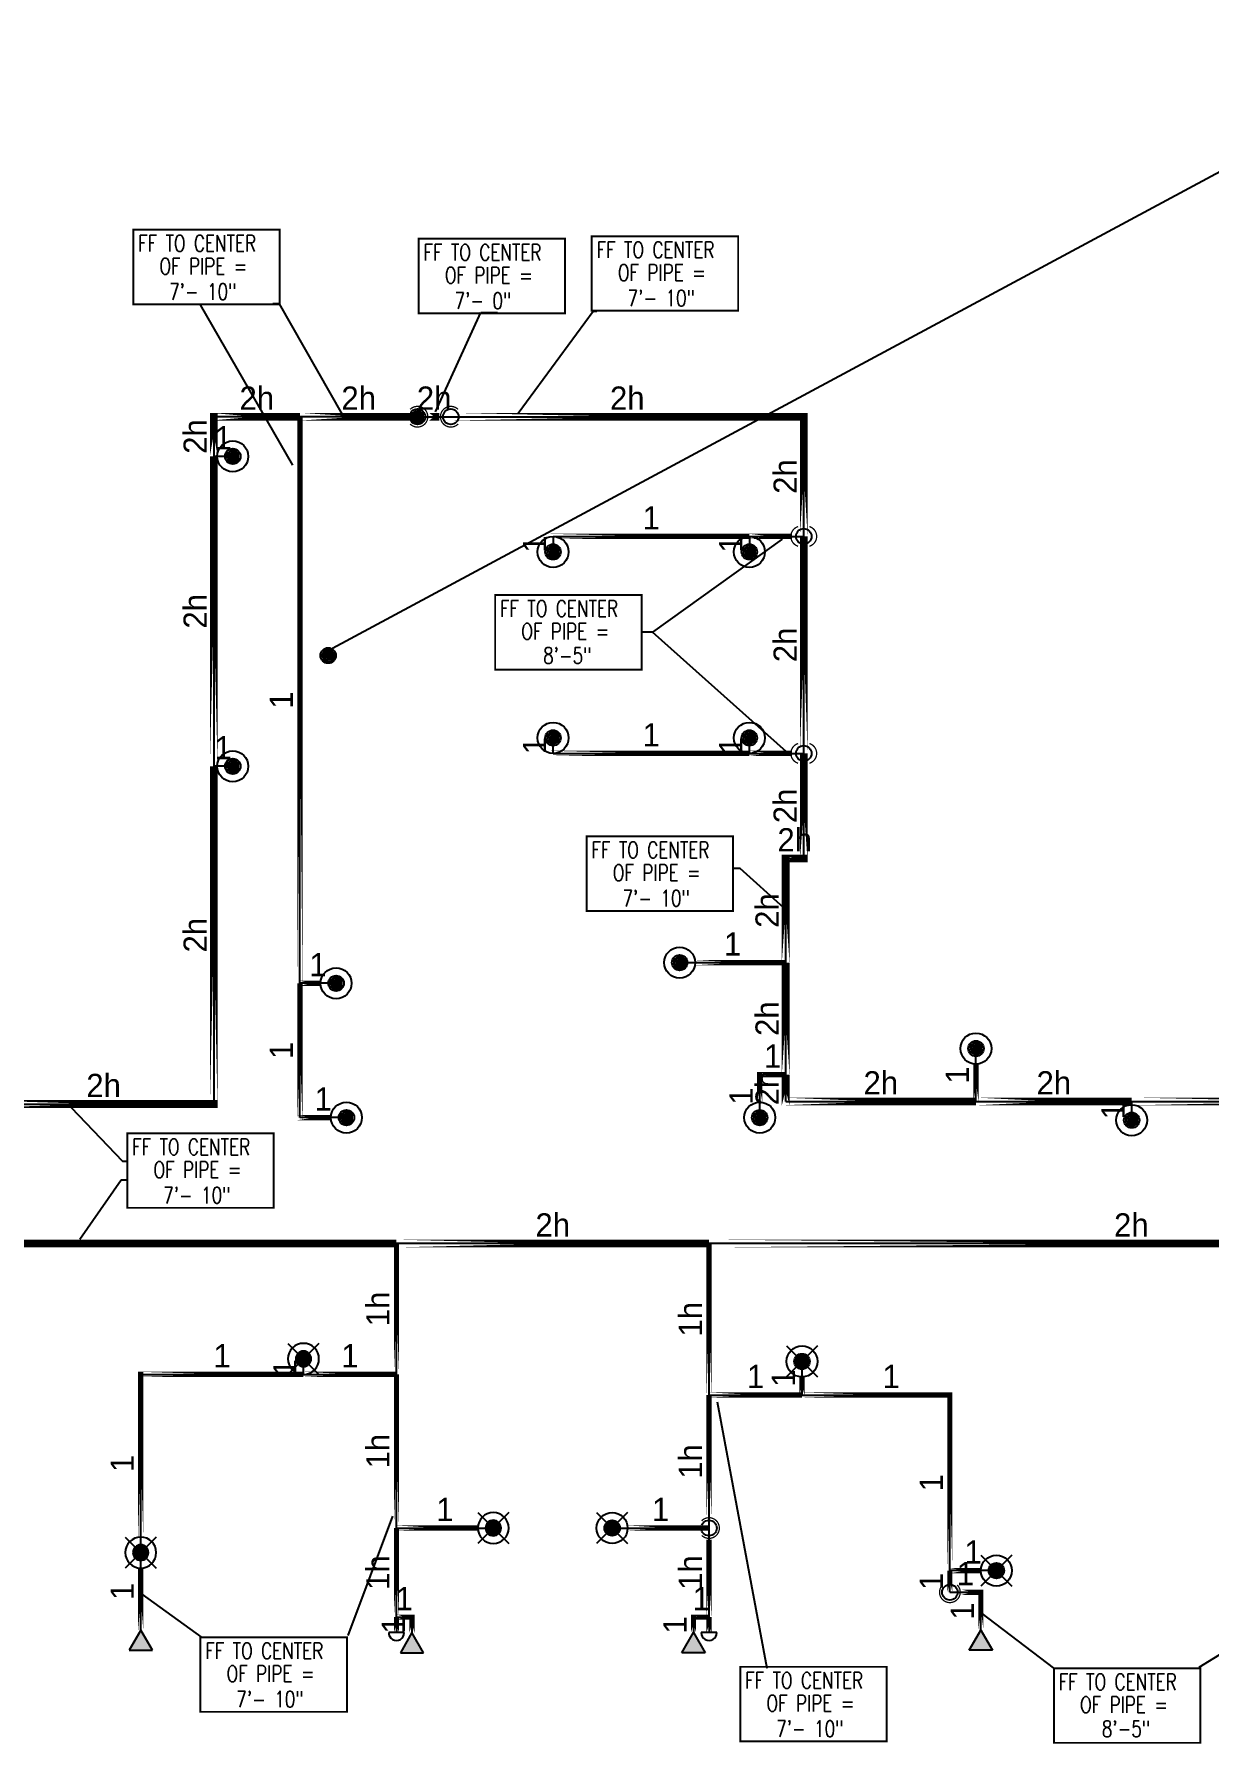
# Model space of a CAD drawing. Header units: inches. Extents: x -4476 to 3539, y -1861 to 3977.
# Drawn here: x -2109 to -1654, y 77 to 739 of the extents above; entities that cross this region are included whole.
import ezdxf
from ezdxf.enums import TextEntityAlignment as Align

# ---------------------------------------------------------------- set-up
doc = ezdxf.new("R2010")
doc.units = ezdxf.units.IN
doc.header["$MEASUREMENT"] = 0
for name, color, linetype in [('Coordination', 1, 'Continuous'), ('headdn', 1, 'Continuous'), ('PIPEBL', 1, 'Continuous'), ('pipemn', 1, 'Continuous'), ('PIPESPC', 1, 'Continuous'), ('spk-cap', 1, 'Continuous'), ('spk-pipedrop', 1, 'Continuous'), ('spk-piperise', 1, 'Continuous'), ('TIDYPIPE', 1, 'Continuous')]:
    doc.layers.add(name, color=color, linetype=linetype)
doc.styles.add('PDA1', font='ROMAND', dxfattribs={"width": 0.755})
doc.styles.add('PIPE', font='PIPE.SHX')
doc.styles.add('ROMANS', font='ROMANS', dxfattribs={"height": 0.25})
doc.dimstyles.get("Standard").update_dxf_attribs({"dimtxt": 0.18, "dimasz": 0.18, "dimexe": 0.18, "dimexo": 0.0625, "dimgap": 0.09, "dimtad": 0, "dimtih": 1, "dimtoh": 1, "dimdec": 4, "dimzin": 0, "dimdsep": 46, "dimtxsty": 'Standard', "dimcen": 0.09, "dimadec": 0, "dimazin": 0, "dimtfac": 1, "dimtdec": 4, "dimtofl": 0, "dimtmove": 0, "dimatfit": 3, "dimfxl": 1, "dimtolj": 1, "dimtzin": 0, "dimarcsym": 0})
doc.dimstyles.new('STANDARD$7', dxfattribs={"dimtxt": 0.09375, "dimasz": 0.125, "dimexe": 0.125, "dimexo": 0.09375, "dimgap": 0.0625, "dimtad": 1, "dimdec": 6, "dimzin": 3, "dimdsep": 46, "dimlunit": 4, "dimtxsty": 'ROMANS', "dimcen": 0.09375, "dimadec": 0, "dimazin": 0, "dimtfac": 0.09375, "dimtdec": 0, "dimtofl": 0, "dimtmove": 0, "dimatfit": 3, "dimfxl": 1, "dimfrac": 2, "dimtolj": 1, "dimtzin": 3, "dimarcsym": 0})

# ---------------------------------------------------------------- blocks, each defined once
blk = doc.blocks.new('dpend1')
for radius in [6, 3]:
    blk.add_circle((0, 0), radius)
for points in [[(0.01, 2.97), (-2.53, -1.59), (-2.62, 1.36)], [(0.01, 2.97), (-2.49, -1.59), (2.52, -1.59)], [(2.52, -1.59), (0.01, 2.97), (2.6, 1.47)], [(2.52, -1.59), (-2.53, -1.59), (0.01, -2.98)]]:
    blk.add_solid(points)
blk = doc.blocks.new('PIPESPC')
at = {"layer": 'PIPESPC', "style": 'PIPE', "width": 0.9}
blk.add_attdef('SIZE', text='', height=9, dxfattribs=at).set_placement((0, 4.02), align=Align.CENTER)
at = {"layer": 'PIPESPC', "style": 'PIPE', "flags": 1}
blk.add_attdef('SCHED', (25.3, 3.89), '', height=9, dxfattribs=at)
blk = doc.blocks.new('side2')
for p, q in [((0, 0), (7.79, 4.5)), ((7.79, -4.5), (0, 0)), ((7.79, 4.5), (7.79, -4.5))]:
    blk.add_line(p, q)
blk.add_solid([(7.79, -4.5), (0, 0), (7.79, 4.5)])
blk = doc.blocks.new('dpend2')
for p, q in [((-6, -6), (6, 6)), ((6, -6), (-6, 6))]:
    blk.add_line(p, q)
for radius in [6, 3]:
    blk.add_circle((0, 0), radius)
for points in [[(0, 0), (-3, 0), (-2.08, 2.07)], [(0, 0), (-3, 0), (-2.08, -2.07)], [(0, 0), (0, 3), (-2.12, 2.14)], [(0, 0), (0, -3), (-2.12, -2.14)], [(0, 0), (0, 3), (2.12, 2.14)], [(0, 0), (3, 0), (2.08, 2.07)], [(0, 0), (3, 0), (2.08, -2.07)], [(0, 0), (0, -3), (2.12, -2.14)]]:
    blk.add_solid(points)
blk = doc.blocks.new('rise')
blk.add_circle((0, 0), 3)
blk = doc.blocks.new('CAP')
blk.add_line((0, 3), (0, -3))
blk.add_arc((0, 0), 3, 270, 90)
blk = doc.blocks.new('drop')
blk.add_circle((0, 0), 3)
for points in [[(0.01, 2.97), (-2.53, -1.59), (-2.62, 1.36)], [(0.01, 2.97), (-2.49, -1.59), (2.52, -1.59)], [(2.52, -1.59), (0.01, 2.97), (2.6, 1.47)], [(2.52, -1.59), (-2.53, -1.59), (0.01, -2.98)]]:
    blk.add_solid(points)
blk = doc.blocks.new('vvvvbbbbbbbb')
at = {"layer": 'Coordination', "const_width": 0.75}
blk.add_lwpolyline([(2834.89, 1670.01), (2834.89, 1641.14), (2891.57, 1641.14), (2891.57, 1670.01), (2834.89, 1670.01)], dxfattribs=at)
at = {"layer": 'Coordination', "style": 'PDA1', "width": 0.755}
for s, p in [('FF TO CENTER', (2836.77, 1661.59)), ('OF PIPE = ', (2845.03, 1652.74)), ('7\'- 10"', (2848.77, 1642.88))]:
    blk.add_text(s, height=6.3, dxfattribs=at).set_placement(p)
blk = doc.blocks.new('TIDYRUN')
at = {"const_width": 0.5}
blk.add_lwpolyline([(-2.83, 2.83, -2.414214), (-2.83, -2.83, -1.737895)], format="xyb", dxfattribs=at)
blk = doc.blocks.new('TIDYDROP')
at = {"const_width": 0.5}
for points in [[(-2.18, 3.82, 0.737034), (-2.18, -3.82)], [(2.18, 3.82, -0.737034), (2.18, -3.82)]]:
    blk.add_lwpolyline(points, format="xyb", dxfattribs=at)

msp = doc.modelspace()

# ---------------------------------------------------------------- linework, layer by layer
at = {"layer": 'Coordination', "const_width": 0.75}
for points in [[(-1960.02, 659.96), (-1960.02, 631.09), (-1903.35, 631.09), (-1903.35, 659.96), (-1960.02, 659.96)], [(-1930.42, 522.07), (-1930.42, 493.2), (-1873.75, 493.2), (-1873.75, 522.07), (-1930.42, 522.07)], [(-1714.12, 106.58), (-1714.12, 77.71), (-1657.44, 77.71), (-1657.44, 106.58), (-1714.12, 106.58)]]:
    msp.add_lwpolyline(points, dxfattribs=at)
at = {"layer": 'PIPEBL'}
for p, q in [((-2006, 371.74), (-2006, 591.08)), ((-2032, 575.74), (-2039.37, 575.74)), ((-1908, 544.74), (-1832, 544.74)), ((-1908, 544.74), (-1908, 538.74)), ((-1832, 544.74), (-1832, 538.74)), ((-1832, 544.74), (-1810.95, 544.74)), ((-1908, 460.74), (-1908, 466.74)), ((-1832, 460.74), (-1832, 466.74)), ((-1908, 460.74), (-1832, 460.74)), ((-1832, 460.74), (-1810.95, 460.74)), ((-2032, 455.74), (-2039.37, 455.74)), ((-1859, 379.74), (-1817.95, 379.74)), ((-2006, 319.74), (-2006, 371.74)), ((-1992, 371.74), (-2006, 371.74)), ((-1744.29, 326), (-1744.29, 346.48)), ((-1828, 319.74), (-1828, 336.35)), ((-1817.95, 336.35), (-1828, 336.35)), ((-1684, 318.74), (-1684, 326)), ((-1988, 319.74), (-2006, 319.74)), ((-1968.63, 220.36), (-1968.63, 271)), ((-1847.63, 212.36), (-1847.63, 271)), ((-2004.63, 220.36), (-2004.63, 226.36)), ((-1811.63, 212.36), (-1811.63, 225.36)), ((-2067.63, 220.36), (-2004.63, 220.36)), ((-2067.63, 151.36), (-2067.63, 220.36)), ((-2004.63, 220.36), (-1968.63, 220.36)), ((-1968.63, 160.86), (-1968.63, 220.36)), ((-1847.63, 160.86), (-1847.63, 212.36)), ((-1847.63, 212.36), (-1811.63, 212.36)), ((-1811.63, 212.36), (-1754.38, 212.36)), ((-1754.38, 144.36), (-1754.38, 212.36)), ((-1968.63, 126.36), (-1968.63, 160.86)), ((-1968.63, 160.86), (-1931.13, 160.86)), ((-1885.13, 160.86), (-1847.63, 160.86)), ((-1847.63, 126.36), (-1847.63, 160.86)), ((-2067.63, 121.36), (-2067.63, 151.36)), ((-1754.38, 136), (-1754.38, 144.36)), ((-1736.38, 144.36), (-1754.38, 144.36)), ((-1754.38, 136), (-1742.38, 136)), ((-1742.38, 121.36), (-1742.38, 136)), ((-1968.63, 126.36), (-1962.63, 126.36)), ((-1968.63, 126.36), (-1968.63, 120.36)), ((-1962.63, 126.36), (-1962.63, 120.36)), ((-1853.63, 126.36), (-1847.63, 126.36)), ((-1853.63, 126.36), (-1853.63, 120.36)), ((-1847.63, 126.36), (-1847.63, 120.36))]:
    msp.add_line(p, q, dxfattribs=at)
at = {"layer": 'pipemn'}
for p, q in [((-2039.37, 591.08), (-2039.37, 575.74)), ((-2006, 591.08), (-2039.37, 591.08)), ((-1960.5, 591.08), (-2006, 591.08)), ((-1960.5, 591.08), (-1947.59, 591.08)), ((-1947.59, 591.08), (-1810.95, 591.08)), ((-1810.95, 544.74), (-1810.95, 591.08)), ((-2039.37, 575.74), (-2039.37, 455.74)), ((-1810.95, 460.74), (-1810.95, 544.74)), ((-1810.95, 420.09), (-1810.95, 460.74)), ((-2039.37, 455.74), (-2039.37, 325)), ((-1817.95, 420.09), (-1810.95, 420.09)), ((-1817.95, 379.74), (-1817.95, 420.09)), ((-1817.95, 336.35), (-1817.95, 379.74)), ((-1817.95, 326), (-1817.95, 336.35)), ((-2132, 325), (-2039.37, 325)), ((-1817.95, 326), (-1744.29, 326)), ((-1744.29, 326), (-1684, 326)), ((-1684, 326), (-1540, 326)), ((-2289.63, 271), (-1968.63, 271)), ((-1847.63, 271), (-1968.63, 271)), ((-1520.63, 271), (-1847.63, 271))]:
    msp.add_line(p, q, dxfattribs=at)
at = {"layer": 'TIDYPIPE'}
for points, const_width in [([(-2040.87, 591.08), (-2006, 591.08)], 3), ([(-2039.37, 575.74), (-2039.37, 592.58)], 3), ([(-2006, 591.08), (-1960.5, 591.08)], 3), ([(-2006, 371.74), (-2006, 591.08)], 2), ([(-1956, 591.08), (-1952.09, 591.08)], 3), ([(-1947.59, 591.08), (-1809.45, 591.08)], 3), ([(-1810.95, 544.74), (-1810.95, 592.58)], 3), ([(-2039.37, 455.74), (-2039.37, 575.74)], 3), ([(-1909, 544.74), (-1832, 544.74)], 2), ([(-1832, 544.74), (-1815.45, 544.74)], 2), ([(-1810.95, 460.74), (-1810.95, 544.74)], 3), ([(-2039.37, 323.5), (-2039.37, 455.74)], 3), ([(-1909, 460.74), (-1832, 460.74)], 2), ([(-1832, 460.74), (-1815.45, 460.74)], 2), ([(-1810.95, 418.59), (-1810.95, 460.74)], 3), ([(-1819.45, 420.09), (-1809.45, 420.09)], 3), ([(-1817.95, 379.74), (-1817.95, 421.59)], 3), ([(-1853, 379.74), (-1817.95, 379.74)], 2), ([(-1817.95, 336.35), (-1817.95, 379.74)], 3), ([(-2006, 318.74), (-2006, 371.74)], 2), ([(-2006, 371.74), (-1998, 371.74)], 2), ([(-1828, 325.74), (-1828, 337.35)], 2), ([(-1817.95, 324.5), (-1817.95, 336.35)], 3), ([(-1744.29, 326), (-1744.29, 340.48)], 2), ([(-1829, 336.35), (-1817.95, 336.35)], 2), ([(-2132, 325), (-2037.87, 325)], 3), ([(-1819.45, 326), (-1744.29, 326)], 3), ([(-1744.29, 326), (-1684, 326)], 3), ([(-1684, 326), (-1540, 326)], 3), ([(-2007, 319.74), (-1994, 319.74)], 2), ([(-2289.63, 271), (-1968.63, 271)], 3), ([(-1968.63, 271), (-1847.63, 271)], 3), ([(-1968.63, 220.36), (-1968.63, 271)], 2), ([(-1847.63, 271), (-1520.63, 271)], 3), ([(-1847.63, 212.36), (-1847.63, 271)], 2), ([(-2068.63, 220.36), (-2004.63, 220.36)], 2), ([(-2067.63, 157.36), (-2067.63, 221.36)], 2), ([(-2004.63, 220.36), (-1968.63, 220.36)], 2), ([(-1968.63, 160.86), (-1968.63, 220.36)], 2), ([(-1811.63, 212.36), (-1811.63, 219.36)], 2), ([(-1847.63, 165.36), (-1847.63, 212.36)], 2), ([(-1847.63, 212.36), (-1811.63, 212.36)], 2), ([(-1811.63, 212.36), (-1753.38, 212.36)], 2), ([(-1754.38, 144.36), (-1754.38, 213.36)], 2), ([(-1968.63, 126.36), (-1968.63, 160.86)], 2), ([(-1968.63, 160.86), (-1937.13, 160.86)], 2), ([(-1879.13, 160.86), (-1847.63, 160.86)], 2), ([(-1847.63, 126.36), (-1847.63, 156.36)], 2), ([(-2067.63, 121.36), (-2067.63, 145.36)], 2), ([(-1754.38, 144.36), (-1742.38, 144.36)], 2), ([(-1754.38, 136), (-1754.38, 144.36)], 2), ([(-1749.88, 136), (-1741.38, 136)], 2), ([(-1742.38, 121.36), (-1742.38, 137)], 2), ([(-1968.63, 120.36), (-1968.63, 126.36)], 2), ([(-1968.63, 126.36), (-1961.63, 126.36)], 2), ([(-1962.63, 120.36), (-1962.63, 127.36)], 2), ([(-1854.63, 126.36), (-1847.63, 126.36)], 2), ([(-1853.63, 120.36), (-1853.63, 127.36)], 2), ([(-1847.63, 120.36), (-1847.63, 126.36)], 2)]:
    msp.add_lwpolyline(points, close=True, dxfattribs=dict(at, const_width=const_width))

# ---------------------------------------------------------------- block references
at = {"layer": 'headdn'}
for p in [(-2032, 575.74), (-1908, 538.74), (-1832, 538.74), (-1908, 466.74), (-1832, 466.74), (-2032, 455.74), (-1859, 379.74), (-1992, 371.74), (-1744.29, 346.48), (-1988, 319.74), (-1828, 319.74), (-1684, 318.74)]:
    msp.add_blockref('dpend1', p, dxfattribs=at)
at = {"layer": 'headdn', "extrusion": (0, 0, -1), "zscale": -1}
for name, p, rotation in [('dpend2', (2004.62, 226.36), 180), ('dpend2', (1931.13, 160.86), 180), ('dpend2', (2067.63, 151.36), 180), ('side2', (2067.63, 121.36), 270), ('side2', (1962.63, 120.36), 270)]:
    msp.add_blockref(name, p, dxfattribs=dict(at, rotation=rotation))
at = {"layer": 'headdn'}
for name, p, rotation in [('dpend2', (-1811.63, 225.36), 180), ('dpend2', (-1885.13, 160.86), 180), ('dpend2', (-1736.38, 144.36), 180), ('side2', (-1853.63, 120.36), 270), ('side2', (-1742.38, 121.36), 270)]:
    msp.add_blockref(name, p, dxfattribs=dict(at, rotation=rotation))
at = {"layer": 'PIPESPC'}
for p in [(-4905.41, -1006.55), (-4727.91, -1009.05), (-4729.9, -1241.37), (-4907.71, -1356.33), (-4879.4, -1551.42), (-4670.4, -1562.88)]:
    msp.add_blockref('vvvvbbbbbbbb', p, dxfattribs=at)
ref = msp.add_blockref('PIPESPC', (-2022.69, 591.08), dxfattribs=at)
ref.add_attrib('SIZE', '2h', dxfattribs={"color": 0, "height": 9, "style": 'PIPE'}).set_placement((-2022.69, 591.08), align=Align.BOTTOM_CENTER)
ref = msp.add_blockref('PIPESPC', (-1983.25, 591.08), dxfattribs=at)
ref.add_attrib('SIZE', '2h', dxfattribs={"color": 0, "height": 9, "style": 'PIPE'}).set_placement((-1983.25, 591.08), align=Align.BOTTOM_CENTER)
ref = msp.add_blockref('PIPESPC', (-1954.04, 591.08), dxfattribs=at)
ref.add_attrib('SIZE', '2h', dxfattribs={"color": 0, "height": 9, "style": 'PIPE'}).set_placement((-1954.04, 591.08), align=Align.BOTTOM_CENTER)
ref = msp.add_blockref('PIPESPC', (-1879.27, 591.08), dxfattribs=at)
ref.add_attrib('SIZE', '2h', dxfattribs={"color": 0, "height": 9, "style": 'PIPE'}).set_placement((-1879.27, 591.08), align=Align.BOTTOM_CENTER)
ref = msp.add_blockref('PIPESPC', (-2039.37, 583.41), dxfattribs=dict(at, rotation=90))
ref.add_attrib('SIZE', '2h', dxfattribs={"color": 0, "height": 9, "rotation": 90, "style": 'PIPE'}).set_placement((-2039.37, 583.41), align=Align.BOTTOM_CENTER)
ref = msp.add_blockref('PIPESPC', (-2035.69, 575.74), dxfattribs=at)
ref.add_attrib('SIZE', '1', dxfattribs={"color": 0, "height": 9, "style": 'PIPE'}).set_placement((-2035.69, 575.74), align=Align.BOTTOM_CENTER)
ref = msp.add_blockref('PIPESPC', (-1810.95, 567.91), dxfattribs=dict(at, rotation=90))
ref.add_attrib('SIZE', '2h', dxfattribs={"color": 0, "height": 9, "rotation": 90, "style": 'PIPE'}).set_placement((-1810.95, 567.91), align=Align.BOTTOM_CENTER)
ref = msp.add_blockref('PIPESPC', (-1870, 544.74), dxfattribs=at)
ref.add_attrib('SIZE', '1', dxfattribs={"color": 0, "height": 9, "style": 'PIPE'}).set_placement((-1870, 544.74), align=Align.BOTTOM_CENTER)
ref = msp.add_blockref('PIPESPC', (-1908, 541.74), dxfattribs=dict(at, rotation=90))
ref.add_attrib('SIZE', '1', dxfattribs={"color": 0, "height": 9, "rotation": 90, "style": 'PIPE'}).set_placement((-1908, 541.74), align=Align.BOTTOM_CENTER)
ref = msp.add_blockref('PIPESPC', (-1832, 541.74), dxfattribs=dict(at, rotation=90))
ref.add_attrib('SIZE', '1', dxfattribs={"color": 0, "height": 9, "rotation": 90, "style": 'PIPE'}).set_placement((-1832, 541.74), align=Align.BOTTOM_CENTER)
ref = msp.add_blockref('PIPESPC', (-2039.37, 515.74), dxfattribs=dict(at, rotation=90))
ref.add_attrib('SIZE', '2h', dxfattribs={"color": 0, "height": 9, "rotation": 90, "style": 'PIPE'}).set_placement((-2039.37, 515.74), align=Align.BOTTOM_CENTER)
ref = msp.add_blockref('PIPESPC', (-1810.95, 502.74), dxfattribs=dict(at, rotation=90))
ref.add_attrib('SIZE', '2h', dxfattribs={"color": 0, "height": 9, "rotation": 90, "style": 'PIPE'}).set_placement((-1810.95, 502.74), align=Align.BOTTOM_CENTER)
ref = msp.add_blockref('PIPESPC', (-2006, 481.41), dxfattribs=dict(at, rotation=90))
ref.add_attrib('SIZE', '1', dxfattribs={"color": 0, "height": 9, "rotation": 90, "style": 'PIPE'}).set_placement((-2006, 481.41), align=Align.BOTTOM_CENTER)
ref = msp.add_blockref('PIPESPC', (-1870, 460.74), dxfattribs=at)
ref.add_attrib('SIZE', '1', dxfattribs={"color": 0, "height": 9, "style": 'PIPE'}).set_placement((-1870, 460.74), align=Align.BOTTOM_CENTER)
ref = msp.add_blockref('PIPESPC', (-2035.69, 455.74), dxfattribs=at)
ref.add_attrib('SIZE', '1', dxfattribs={"color": 0, "height": 9, "style": 'PIPE'}).set_placement((-2035.69, 455.74), align=Align.BOTTOM_CENTER)
ref = msp.add_blockref('PIPESPC', (-1908, 463.74), dxfattribs=dict(at, rotation=90))
ref.add_attrib('SIZE', '1', dxfattribs={"color": 0, "height": 9, "rotation": 90, "style": 'PIPE'}).set_placement((-1908, 463.74), align=Align.BOTTOM_CENTER)
ref = msp.add_blockref('PIPESPC', (-1832, 463.74), dxfattribs=dict(at, rotation=90))
ref.add_attrib('SIZE', '1', dxfattribs={"color": 0, "height": 9, "rotation": 90, "style": 'PIPE'}).set_placement((-1832, 463.74), align=Align.BOTTOM_CENTER)
ref = msp.add_blockref('PIPESPC', (-1810.95, 440.41), dxfattribs=dict(at, rotation=90))
ref.add_attrib('SIZE', '2h', dxfattribs={"color": 0, "height": 9, "rotation": 90, "style": 'PIPE'}).set_placement((-1810.95, 440.41), align=Align.BOTTOM_CENTER)
ref = msp.add_blockref('PIPESPC', (-1814.45, 420.09), dxfattribs=at)
ref.add_attrib('SIZE', '2h', dxfattribs={"color": 0, "height": 9, "style": 'PIPE'}).set_placement((-1814.45, 420.09), align=Align.BOTTOM_CENTER)
ref = msp.add_blockref('PIPESPC', (-1817.95, 399.91), dxfattribs=dict(at, rotation=90))
ref.add_attrib('SIZE', '2h', dxfattribs={"color": 0, "height": 9, "rotation": 90, "style": 'PIPE'}).set_placement((-1817.95, 399.91), align=Align.BOTTOM_CENTER)
ref = msp.add_blockref('PIPESPC', (-2039.37, 390.37), dxfattribs=dict(at, rotation=90))
ref.add_attrib('SIZE', '2h', dxfattribs={"color": 0, "height": 9, "rotation": 90, "style": 'PIPE'}).set_placement((-2039.37, 390.37), align=Align.BOTTOM_CENTER)
ref = msp.add_blockref('PIPESPC', (-1838.48, 379.74), dxfattribs=at)
ref.add_attrib('SIZE', '1', dxfattribs={"color": 0, "height": 9, "style": 'PIPE'}).set_placement((-1838.48, 379.74), align=Align.BOTTOM_CENTER)
ref = msp.add_blockref('PIPESPC', (-1999, 371.74), dxfattribs=at)
ref.add_attrib('SIZE', '1', dxfattribs={"color": 0, "height": 9, "style": 'PIPE'}).set_placement((-1999, 371.74), align=Align.BOTTOM_CENTER)
ref = msp.add_blockref('PIPESPC', (-1817.95, 358.05), dxfattribs=dict(at, rotation=90))
ref.add_attrib('SIZE', '2h', dxfattribs={"color": 0, "height": 9, "rotation": 90, "style": 'PIPE'}).set_placement((-1817.95, 358.05), align=Align.BOTTOM_CENTER)
ref = msp.add_blockref('PIPESPC', (-2006, 345.74), dxfattribs=dict(at, rotation=90))
ref.add_attrib('SIZE', '1', dxfattribs={"color": 0, "height": 9, "rotation": 90, "style": 'PIPE'}).set_placement((-2006, 345.74), align=Align.BOTTOM_CENTER)
ref = msp.add_blockref('PIPESPC', (-1822.98, 336.35), dxfattribs=at)
ref.add_attrib('SIZE', '1', dxfattribs={"color": 0, "height": 9, "style": 'PIPE'}).set_placement((-1822.98, 336.35), align=Align.BOTTOM_CENTER)
ref = msp.add_blockref('PIPESPC', (-1781.12, 326), dxfattribs=at)
ref.add_attrib('SIZE', '2h', dxfattribs={"color": 0, "height": 9, "style": 'PIPE'}).set_placement((-1781.12, 326), align=Align.BOTTOM_CENTER)
ref = msp.add_blockref('PIPESPC', (-1744.29, 336.24), dxfattribs=dict(at, rotation=90))
ref.add_attrib('SIZE', '1', dxfattribs={"color": 0, "height": 9, "rotation": 90, "style": 'PIPE'}).set_placement((-1744.29, 336.24), align=Align.BOTTOM_CENTER)
ref = msp.add_blockref('PIPESPC', (-1714.14, 326), dxfattribs=at)
ref.add_attrib('SIZE', '2h', dxfattribs={"color": 0, "height": 9, "style": 'PIPE'}).set_placement((-1714.14, 326), align=Align.BOTTOM_CENTER)
ref = msp.add_blockref('PIPESPC', (-2082, 325), dxfattribs=at)
ref.add_attrib('SIZE', '2h', dxfattribs={"color": 0, "height": 9, "style": 'PIPE'}).set_placement((-2082, 325), align=Align.BOTTOM_CENTER)
ref = msp.add_blockref('PIPESPC', (-1997, 319.74), dxfattribs=at)
ref.add_attrib('SIZE', '1', dxfattribs={"color": 0, "height": 9, "style": 'PIPE'}).set_placement((-1997, 319.74), align=Align.BOTTOM_CENTER)
ref = msp.add_blockref('PIPESPC', (-1817.95, 331.18), dxfattribs=dict(at, rotation=90))
ref.add_attrib('SIZE', '2h', dxfattribs={"color": 0, "height": 9, "rotation": 90, "style": 'PIPE'}).set_placement((-1817.95, 331.18), align=Align.BOTTOM_CENTER)
ref = msp.add_blockref('PIPESPC', (-1828, 328.05), dxfattribs=dict(at, rotation=90))
ref.add_attrib('SIZE', '1', dxfattribs={"color": 0, "height": 9, "rotation": 90, "style": 'PIPE'}).set_placement((-1828, 328.05), align=Align.BOTTOM_CENTER)
ref = msp.add_blockref('PIPESPC', (-1684, 322.37), dxfattribs=dict(at, rotation=90))
ref.add_attrib('SIZE', '1', dxfattribs={"color": 0, "height": 9, "rotation": 90, "style": 'PIPE'}).set_placement((-1684, 322.37), align=Align.BOTTOM_CENTER)
ref = msp.add_blockref('PIPESPC', (-1908.13, 271), dxfattribs=at)
ref.add_attrib('SIZE', '2h', dxfattribs={"color": 0, "height": 9, "style": 'PIPE'}).set_placement((-1908.13, 271), align=Align.BOTTOM_CENTER)
ref = msp.add_blockref('PIPESPC', (-1684.13, 271), dxfattribs=at)
ref.add_attrib('SIZE', '2h', dxfattribs={"color": 0, "height": 9, "style": 'PIPE'}).set_placement((-1684.13, 271), align=Align.BOTTOM_CENTER)
ref = msp.add_blockref('PIPESPC', (-1968.63, 245.68), dxfattribs=dict(at, rotation=90))
ref.add_attrib('SIZE', '1h', dxfattribs={"color": 0, "height": 9, "rotation": 90, "style": 'PIPE'}).set_placement((-1968.63, 245.68), align=Align.BOTTOM_CENTER)
ref = msp.add_blockref('PIPESPC', (-1847.63, 241.68), dxfattribs=dict(at, rotation=90))
ref.add_attrib('SIZE', '1h', dxfattribs={"color": 0, "height": 9, "rotation": 90, "style": 'PIPE'}).set_placement((-1847.63, 241.68), align=Align.BOTTOM_CENTER)
ref = msp.add_blockref('PIPESPC', (-2036.13, 220.36), dxfattribs=at)
ref.add_attrib('SIZE', '1', dxfattribs={"color": 0, "height": 9, "style": 'PIPE'}).set_placement((-2036.13, 220.36), align=Align.BOTTOM_CENTER)
ref = msp.add_blockref('PIPESPC', (-1986.63, 220.36), dxfattribs=at)
ref.add_attrib('SIZE', '1', dxfattribs={"color": 0, "height": 9, "style": 'PIPE'}).set_placement((-1986.63, 220.36), align=Align.BOTTOM_CENTER)
ref = msp.add_blockref('PIPESPC', (-2004.63, 222.86), dxfattribs=dict(at, rotation=90))
ref.add_attrib('SIZE', '1', dxfattribs={"color": 0, "height": 9, "rotation": 90, "style": 'PIPE'}).set_placement((-2004.63, 222.86), align=Align.BOTTOM_CENTER)
ref = msp.add_blockref('PIPESPC', (-1829.63, 212.36), dxfattribs=at)
ref.add_attrib('SIZE', '1', dxfattribs={"color": 0, "height": 9, "style": 'PIPE'}).set_placement((-1829.63, 212.36), align=Align.BOTTOM_CENTER)
ref = msp.add_blockref('PIPESPC', (-1811.63, 218.86), dxfattribs=dict(at, rotation=90))
ref.add_attrib('SIZE', '1', dxfattribs={"color": 0, "height": 9, "rotation": 90, "style": 'PIPE'}).set_placement((-1811.63, 218.86), align=Align.BOTTOM_CENTER)
ref = msp.add_blockref('PIPESPC', (-1777.13, 212.36), dxfattribs=at)
ref.add_attrib('SIZE', '1', dxfattribs={"color": 0, "height": 9, "style": 'PIPE'}).set_placement((-1777.13, 212.36), align=Align.BOTTOM_CENTER)
ref = msp.add_blockref('PIPESPC', (-1968.63, 190.61), dxfattribs=dict(at, rotation=90))
ref.add_attrib('SIZE', '1h', dxfattribs={"color": 0, "height": 9, "rotation": 90, "style": 'PIPE'}).set_placement((-1968.63, 190.61), align=Align.BOTTOM_CENTER)
ref = msp.add_blockref('PIPESPC', (-1847.63, 186.61), dxfattribs=dict(at, rotation=90))
ref.add_attrib('SIZE', '1h', dxfattribs={"color": 0, "height": 9, "rotation": 90, "style": 'PIPE'}).set_placement((-1847.63, 186.61), align=Align.BOTTOM_CENTER)
ref = msp.add_blockref('PIPESPC', (-2067.63, 185.86), dxfattribs=dict(at, rotation=90))
ref.add_attrib('SIZE', '1', dxfattribs={"color": 0, "height": 9, "rotation": 90, "style": 'PIPE'}).set_placement((-2067.63, 185.86), align=Align.BOTTOM_CENTER)
ref = msp.add_blockref('PIPESPC', (-1754.38, 178.36), dxfattribs=dict(at, rotation=90))
ref.add_attrib('SIZE', '1', dxfattribs={"color": 0, "height": 9, "rotation": 90, "style": 'PIPE'}).set_placement((-1754.38, 178.36), align=Align.BOTTOM_CENTER)
ref = msp.add_blockref('PIPESPC', (-1949.88, 160.86), dxfattribs=at)
ref.add_attrib('SIZE', '1', dxfattribs={"color": 0, "height": 9, "style": 'PIPE'}).set_placement((-1949.88, 160.86), align=Align.BOTTOM_CENTER)
ref = msp.add_blockref('PIPESPC', (-1866.38, 160.86), dxfattribs=at)
ref.add_attrib('SIZE', '1', dxfattribs={"color": 0, "height": 9, "style": 'PIPE'}).set_placement((-1866.38, 160.86), align=Align.BOTTOM_CENTER)
ref = msp.add_blockref('PIPESPC', (-1745.38, 144.36), dxfattribs=at)
ref.add_attrib('SIZE', '1', dxfattribs={"color": 0, "height": 9, "style": 'PIPE'}).set_placement((-1745.38, 144.36), align=Align.BOTTOM_CENTER)
ref = msp.add_blockref('PIPESPC', (-1968.63, 143.61), dxfattribs=dict(at, rotation=90))
ref.add_attrib('SIZE', '1h', dxfattribs={"color": 0, "height": 9, "rotation": 90, "style": 'PIPE'}).set_placement((-1968.63, 143.61), align=Align.BOTTOM_CENTER)
ref = msp.add_blockref('PIPESPC', (-1847.63, 143.61), dxfattribs=dict(at, rotation=90))
ref.add_attrib('SIZE', '1h', dxfattribs={"color": 0, "height": 9, "rotation": 90, "style": 'PIPE'}).set_placement((-1847.63, 143.61), align=Align.BOTTOM_CENTER)
ref = msp.add_blockref('PIPESPC', (-1748.38, 136), dxfattribs=at)
ref.add_attrib('SIZE', '1', dxfattribs={"color": 0, "height": 9, "style": 'PIPE'}).set_placement((-1748.38, 136), align=Align.BOTTOM_CENTER)
ref = msp.add_blockref('PIPESPC', (-2067.63, 136.36), dxfattribs=dict(at, rotation=90))
ref.add_attrib('SIZE', '1', dxfattribs={"color": 0, "height": 9, "rotation": 90, "style": 'PIPE'}).set_placement((-2067.63, 136.36), align=Align.BOTTOM_CENTER)
ref = msp.add_blockref('PIPESPC', (-1754.38, 140.18), dxfattribs=dict(at, rotation=90))
ref.add_attrib('SIZE', '1', dxfattribs={"color": 0, "height": 9, "rotation": 90, "style": 'PIPE'}).set_placement((-1754.38, 140.18), align=Align.BOTTOM_CENTER)
ref = msp.add_blockref('PIPESPC', (-1965.63, 126.36), dxfattribs=at)
ref.add_attrib('SIZE', '1', dxfattribs={"color": 0, "height": 9, "style": 'PIPE'}).set_placement((-1965.63, 126.36), align=Align.BOTTOM_CENTER)
ref = msp.add_blockref('PIPESPC', (-1850.63, 126.36), dxfattribs=at)
ref.add_attrib('SIZE', '1', dxfattribs={"color": 0, "height": 9, "style": 'PIPE'}).set_placement((-1850.63, 126.36), align=Align.BOTTOM_CENTER)
ref = msp.add_blockref('PIPESPC', (-1962.63, 123.36), dxfattribs=dict(at, rotation=90))
ref.add_attrib('SIZE', '1', dxfattribs={"color": 0, "height": 9, "rotation": 90, "style": 'PIPE'}).set_placement((-1962.63, 123.36), align=Align.BOTTOM_CENTER)
ref = msp.add_blockref('PIPESPC', (-1853.63, 123.36), dxfattribs=dict(at, rotation=90))
ref.add_attrib('SIZE', '1', dxfattribs={"color": 0, "height": 9, "rotation": 90, "style": 'PIPE'}).set_placement((-1853.63, 123.36), align=Align.BOTTOM_CENTER)
ref = msp.add_blockref('PIPESPC', (-1742.38, 128.68), dxfattribs=dict(at, rotation=90))
ref.add_attrib('SIZE', '1', dxfattribs={"color": 0, "height": 9, "rotation": 90, "style": 'PIPE'}).set_placement((-1742.38, 128.68), align=Align.BOTTOM_CENTER)
at = {"layer": 'spk-cap', "rotation": 270.0000000000834}
for p in [(-1968.63, 120.36), (-1847.63, 120.36)]:
    msp.add_blockref('CAP', p, dxfattribs=at)
at = {"layer": 'spk-pipedrop'}
msp.add_blockref('drop', (-1960.5, 591.08), dxfattribs=at)
at = {"layer": 'spk-pipedrop', "rotation": 90.00000000002746}
msp.add_blockref('drop', (-1995.07, 498.62), dxfattribs=at)
at = {"layer": 'spk-piperise'}
for p, rotation in [((-1947.59, 591.08), 180.0000000000555), ((-1847.63, 160.86), 90.00000000008332), ((-1754.38, 136), 180.0000000000555)]:
    msp.add_blockref('rise', p, dxfattribs=dict(at, rotation=rotation))
for p in [(-1810.95, 544.74), (-1810.95, 460.74)]:
    msp.add_blockref('rise', p, dxfattribs=at)
at = {"layer": 'TIDYPIPE'}
for name, p in [('TIDYRUN', (-1960.5, 591.08)), ('TIDYDROP', (-1810.95, 544.74)), ('TIDYDROP', (-1810.95, 460.74)), ('TIDYRUN', (-1847.63, 160.86))]:
    msp.add_blockref(name, p, dxfattribs=at)
for p, rotation in [((-1947.59, 591.08), 180), ((-1754.38, 136), 269.9999999999502)]:
    msp.add_blockref('TIDYRUN', p, dxfattribs=dict(at, rotation=rotation))

# ---------------------------------------------------------------- texts
at = {"layer": 'Coordination', "style": 'PDA1', "width": 0.755}
for s, p in [('FF TO CENTER', (-1958.14, 651.54)), ('OF PIPE = ', (-1949.88, 642.69)), ('7\'- 0"', (-1946.14, 632.83)), ('FF TO CENTER', (-1928.54, 513.65)), ('OF PIPE = ', (-1920.28, 504.8)), ('8\'-5"', (-1911.86, 495.48)), ('FF TO CENTER', (-1712.24, 98.15)), ('OF PIPE = ', (-1703.98, 89.3)), ('8\'-5"', (-1695.56, 79.98))]:
    msp.add_text(s, height=6.3, dxfattribs=at).set_placement(p)

# ---------------------------------------------------------------- leaders
at = {"layer": 'Coordination'}
for points in [[(-2008.73, 572.34), (-2044.43, 634.39), (-2048.97, 634.54)], [(-1989.53, 591.92), (-2013.91, 634.72), (-2016.49, 634.72)], [(-1953.53, 592.92), (-1936.03, 631.42), (-1929.53, 631.42)], [(-1921.53, 592.42), (-1892.53, 631.92), (-1891.03, 631.92)], [(-1819.33, 543.72), (-1869.53, 507.73), (-1873.34, 507.73)], [(-1817.59, 461.36), (-1869.53, 507.73), (-1873.34, 507.73)], [(-1818.69, 400.92), (-1835.56, 416.18), (-1838.5, 416.18)], [(-2094.54, 323.63), (-2074.72, 302.82), (-2072.98, 302.82)], [(-2091.2, 272.75), (-2075.2, 295.65), (-2073.11, 295.65)], [(-1844.5, 209.71), (-1825.27, 106.56)], [(-1970.15, 165.43), (-1987.52, 119.23)], [(-2067.25, 135.21), (-2043.98, 118.45)], [(-1742.5, 128.19), (-1713.9, 106.36)], [(-1626.53, 126.23), (-1657.94, 106.86)]]:
    msp.add_leader(points, dimstyle='Standard', dxfattribs=at)
at = {"layer": 'PIPESPC'}
msp.add_leader([(-1993.42, 501.52), (-1551.05, 739.16), (-1545.08, 739.16)], dimstyle='STANDARD$7', dxfattribs=at)

doc.saveas('drawing.dxf')
